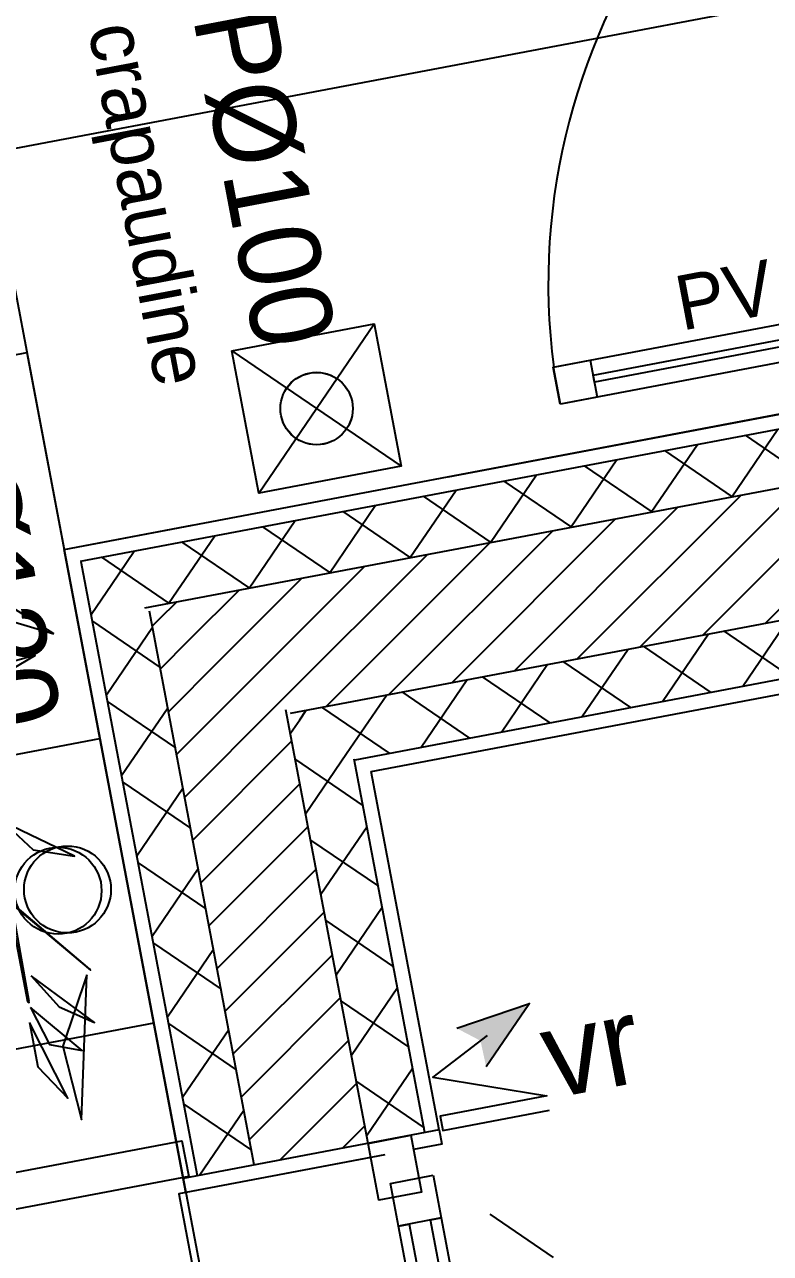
# Model space of a CAD drawing. Header units: centimetres. Extents: x 197412 to 267601, y -375791 to -305433.
# Drawn here: x 210400 to 211430, y -344115 to -342418 of the extents above; entities that cross this region are included whole.
import ezdxf

# ---------------------------------------------------------------- set-up
doc = ezdxf.new("R2010")
doc.units = ezdxf.units.CM
doc.linetypes.add('Style de ligne -1', pattern=[0.41664, 0.20828, -0.20836])
doc.layers.add('3-BAT C-Niveau 0', color=250, linetype='Continuous')
doc.layers.add('prlm-EAU-EPEXT', color=145, linetype='Continuous')
doc.layers.add('prlm-ELEC-CFO', color=1, linetype='Continuous', lineweight=25)
doc.styles.add('Futura Book', font='')
doc.styles.add('Futura Std Book', font='')
doc.styles.add('prlm-elec-cfo', font='comic.ttf', dxfattribs={"height": 12})
doc.styles.get('Futura Book').set_extended_font_data('Futura Book')
doc.styles.get('Futura Std Book').set_extended_font_data('Futura Std Book')
pattern_1 = [(45, (82627.55, 127994.637), (-31.2347524, 39.0434405), [])]

# ---------------------------------------------------------------- blocks, each defined once
blk = doc.blocks.new('Groupe-241-1')
at = {"linetype": 'Continuous', "flags": 128}
blk.add_lwpolyline([(12796.42, -47176.18), (12794.06, -47162.7), (12804.89, -47171.82), (12804.83, -47171.68), (12793.85, -47162.39), (12789.5, -47139.13), (12789.05, -47139), (12796.2, -47176.17), (12796.44, -47176.29), (12796.43, -47176.22)], dxfattribs=at)
at = {"linetype": 'Continuous'}
for points in [[(12799.83, -47125.36, -206.43), (12791.43, -47120.08, -204.4), (12781.18, -47119.82, -204.36), (12781.18, -47119.82, -204.36), (12799.83, -47125.36, -206.43)], [(12799.83, -47125.36, -206.43), (12791.43, -47120.08, -204.4), (12781.18, -47119.82, -204.36), (12781.18, -47119.82, -204.36), (12799.83, -47125.36, -206.43)], [(12797.32, -47128.34, -199.98), (12791.29, -47130.01, -200.36), (12786.98, -47134.39, -199.46), (12786.98, -47134.39, -199.46), (12797.32, -47128.34, -199.98)], [(12792.86, -47151.34, -207.06), (12796.98, -47155.22, -208.24), (12802.69, -47156.08, -209.24), (12802.69, -47156.08, -209.24), (12792.86, -47151.34, -207.06)], [(12796.72, -47172.6, -186.97), (12800.57, -47176.9, -187.38), (12805.46, -47179.07, -185.5), (12805.46, -47179.07, -185.5), (12796.72, -47172.6, -186.97)], [(12804.39, -47172.47, -186.41), (12801.09, -47182.34, -187.61), (12803.65, -47192.44, -186.97), (12803.65, -47192.44, -186.97), (12804.39, -47172.47, -186.41)], [(12796.6, -47177.01, -174.58), (12799.25, -47182.09, -172.2), (12803.75, -47182.91, -168.43), (12803.75, -47182.91, -168.43), (12796.6, -47177.01, -174.58)], [(12796.48, -47179.08, -174.84), (12797.62, -47185.2, -175.45), (12801.8, -47189.52, -176.76), (12801.8, -47189.52, -176.76), (12796.48, -47179.08, -174.84)]]:
    blk.add_polyline3d(points, dxfattribs=at)
blk = doc.blocks.new('Groupe-242-1')
blk.add_blockref('Groupe-241-1', (0, 0))
blk = doc.blocks.new('FENETRE TYPE 1')
at = {"linetype": 'Style de ligne -1', "ltscale": 50.8}
blk.add_line((48.17, 60.17), (4, 16), dxfattribs=at)
at = {"linetype": 'Continuous'}
blk.add_line((0, 16), (0, 14), dxfattribs=at)
at = {"linetype": 'Continuous', "lineweight": 25, "flags": 128}
for points in [[(-2, 18), (0, 18), (0, 14)], [(0, 8), (0, -18), (-2, -18)]]:
    blk.add_lwpolyline(points, dxfattribs=at)
at = {"linetype": 'Continuous', "flags": 128}
for points in [[(4, 16), (10, 16), (10, 10), (4, 10)], [(10, 16), (60.46, 16), (60.46, 14.5), (10, 14.5)], [(-2, 14), (6, 14), (6, 8), (-2, 8)], [(10, 11.5), (60.46, 11.5), (60.46, 10), (10, 10)]]:
    blk.add_lwpolyline(points, close=True, dxfattribs=at)
blk.add_lwpolyline([(0, 10), (0, -19), (190, -19), (190, 10)], dxfattribs=at)
blk = doc.blocks.new('Groupe-364-1')
at = {"linetype": 'Continuous'}
blk.add_circle((12836.16, -47094.27), 5, dxfattribs=at)
at = {"insert": (12828.3, -47028.22), "char_height": 11.3275, "attachment_point": 1, "rotation": 280.7236, "line_spacing_factor": 0.962448, "style": 'Futura Std Book'}
blk.add_mtext('EPØ100\\P{\\H0.6775x;+ crapaudine\\P}\\P', dxfattribs=at)
blk = doc.blocks.new('Groupe-371-1')
at = {"linetype": 'Continuous', "flags": 128}
blk.add_lwpolyline([(12806.22, -47139.84), (12813.66, -47179.14), (12774.36, -47186.58), (12766.92, -47147.28)], close=True, dxfattribs=at)
at = {"linetype": 'Continuous'}
blk.add_circle((12801.73, -47160.69), 6, dxfattribs=at)
at = {"insert": (12801.05, -47137.17), "char_height": 11.327, "attachment_point": 3, "rotation": 280.7236, "line_spacing_factor": 0.962448, "style": 'Futura Std Book'}
blk.add_mtext('EPØ120\\P+Regard', dxfattribs=at)
blk = doc.blocks.new('Groupe-422-1')
at = {"linetype": 'Continuous', "flags": 128}
for points in [[(12869.81, -47093.64), (12868.85, -47088.57), (12956.22, -47072.03), (12957.18, -47077.1)], [(12874.57, -47090.62), (12874.38, -47089.64), (12952.59, -47074.83), (12952.78, -47075.81)], [(12869.85, -47093.64), (12868.88, -47088.56), (12873.96, -47087.6), (12874.92, -47092.68)]]:
    blk.add_lwpolyline(points, close=True, dxfattribs=at)
at = {"linetype": 'Continuous'}
blk.add_arc((12957.18, -47077.1), 89, 100.7236, 187.3978, dxfattribs=at)
at = {"insert": (12885.21, -47076.11), "char_height": 7.552, "attachment_point": 1, "rotation": 10.724, "line_spacing_factor": 0.962448, "style": 'Futura Book'}
blk.add_mtext('PV 93*204\\P', dxfattribs=at)
blk = doc.blocks.new('Groupe-423-1')
blk.add_blockref('Groupe-422-1', (0, 0))
blk = doc.blocks.new('Groupe-431-1')
at = {"linetype": 'Continuous', "flags": 128}
for points in [[(12869.81, -47093.64), (12868.85, -47088.57), (12956.22, -47072.03), (12957.18, -47077.1)], [(12874.57, -47090.62), (12874.38, -47089.64), (12952.59, -47074.83), (12952.78, -47075.81)], [(12869.85, -47093.64), (12868.88, -47088.56), (12873.96, -47087.6), (12874.92, -47092.68)]]:
    blk.add_lwpolyline(points, close=True, dxfattribs=at)
at = {"linetype": 'Continuous'}
blk.add_arc((12957.18, -47077.1), 89, 100.7236, 187.3978, dxfattribs=at)
at = {"insert": (12885.21, -47076.11), "char_height": 7.552, "attachment_point": 1, "rotation": 10.724, "line_spacing_factor": 0.962448, "style": 'Futura Book'}
blk.add_mtext('PV 93*204\\P', dxfattribs=at)
blk = doc.blocks.new('xi.VR')
at = {"layer": 'prlm-ELEC-CFO', "lineweight": 5}
blk.add_hatch(color=0, dxfattribs=at).paths.add_polyline_path([(-3, 6), (-0.1, 3.7), (0, 0), (7.5, 7.5)])
at = {"layer": 'prlm-ELEC-CFO', "color": 0}
for points in [[(-3, 6), (7.5, 7.5), (0, 0)], [(0.95, 4.23), (-7.5, 0), (7.5, -5.5), (-7.5, -5.5), (-7.5, -7.5), (7.5, -7.5)]]:
    blk.add_lwpolyline(points, dxfattribs=at)
blk = doc.blocks.new('xi.avext')
at = {"layer": 'prlm-EAU-EPEXT'}
blk.add_lwpolyline([(-10, 10), (10, 10), (10, -10), (-10, -10)], close=True, dxfattribs=at)
for points in [[(-10, 10), (10, -10)], [(-10, -10), (10, 10)]]:
    blk.add_lwpolyline(points, dxfattribs=at)
blk.add_circle((0, 0), 5, dxfattribs=at)
blk = doc.blocks.new('xi.epext')
at = {"layer": 'prlm-EAU-EPEXT', "color": 0, "linetype": 'ByBlock', "lineweight": -2}
blk.add_circle((0, 0), 5, dxfattribs=at)

msp = doc.modelspace()

# ---------------------------------------------------------------- hatches: boundary and pattern name
at = {"layer": '3-BAT C-Niveau 0'}
h = msp.add_hatch(dxfattribs=at)
h.set_pattern_fill('02_ISOLANT', color=256, scale=10, angle=10.7236, style=0, pattern_type=2)
h.set_pattern_definition([(55.723595, (82441.66, 127994.64), (-66.106423, 45.054865), []), (145.723595, (82441.66, 127994.64), (45.054865, 66.106423), [])])
h.paths.add_polyline_path([(210476.8, -343159), (210566.1, -343223.5), (214275.4, -342521), (214260.6, -342442.4)])
h = msp.add_hatch(dxfattribs=at)
h.set_pattern_fill('MURS MACONNERIE-2', color=256, scale=10, style=0, pattern_type=2)
h.set_pattern_definition(pattern_1)
h.paths.add_polyline_path([(210566.1, -343223.5), (210767.2, -343368.6), (214308.9, -342697.9), (214275.4, -342521)])
h = msp.add_hatch(dxfattribs=at)
h.set_pattern_fill('02_ISOLANT', color=256, scale=10, angle=10.7236, style=0, pattern_type=2)
h.set_pattern_definition([(55.723595, (82441.66, 127994.64), (-66.106423, 45.054865), []), (145.723595, (82441.66, 127994.64), (45.054865, 66.106423), [])])
h.paths.add_polyline_path([(210767.2, -343368.6), (210856.5, -343433.1), (214323.8, -342776.5), (214308.9, -342697.9)])
h = msp.add_hatch(dxfattribs=at)
h.set_pattern_fill('02_ISOLANT', color=256, scale=10, angle=100.7236, style=0, pattern_type=2)
h.set_pattern_definition([(145.723595, (82441.66, 127994.64), (-45.054865, -66.106423), []), (235.723595, (82441.66, 127994.64), (-66.106423, 45.054865), [])])
h.paths.add_polyline_path([(210638.6, -344007.6), (210717.2, -343992.7), (210572.3, -343227.9), (210478, -343159.9)])
h = msp.add_hatch(dxfattribs=at)
h.set_pattern_fill('MURS MACONNERIE-2', color=256, scale=10, style=0, pattern_type=2)
h.set_pattern_definition(pattern_1)
h.paths.add_polyline_path([(210717.2, -343992.7), (210874.4, -343963), (210760.9, -343364.1), (210572.3, -343227.9)])
h = msp.add_hatch(dxfattribs=at)
h.set_pattern_fill('02_ISOLANT', color=256, scale=10, angle=100.7236, style=0, pattern_type=2)
h.set_pattern_definition([(145.723595, (82441.66, 127994.64), (-45.054865, -66.106423), []), (235.723595, (82441.66, 127994.64), (-66.106423, 45.054865), [])])
h.paths.add_polyline_path([(210874.4, -343963), (210953, -343948.1), (210855.3, -343432.2), (210760.9, -343364.1)])

# ---------------------------------------------------------------- linework, layer by layer
at = {"linetype": 'Continuous'}
msp.add_line((211922.9, -342298), (210350.8, -342595.7), dxfattribs=at)
at = {"layer": '3-BAT C-Niveau 0'}
for p, q in [((209896, -340193.9), (210454.4, -343142.8)), ((210454.4, -343142.8), (214256.8, -342422.7)), ((210985, -343042.4), (214256.8, -342422.7)), ((210476.8, -343159), (214260.6, -342442.4)), ((210566.1, -343223.5), (214275.4, -342521)), ((210566.1, -343223.5), (214275.4, -342521)), ((210767.2, -343368.6), (214308.9, -342697.9)), ((210856.5, -343433.1), (214323.8, -342776.5)), ((210878.8, -343449.2), (214327.5, -342796.1)), ((210878.8, -343449.2), (214327.5, -342796.1)), ((210454.4, -343142.8), (210631.3, -343109.3)), ((210618.9, -344011.4), (210454.4, -343142.8)), ((210618.9, -344011.4), (210454.4, -343142.8)), ((210638.6, -344007.6), (210478, -343159.9)), ((210717.2, -343992.7), (210572.3, -343227.9)), ((210717.2, -343992.7), (210572.3, -343227.9)), ((210874.4, -343963), (210760.9, -343364.1)), ((210953, -343948.1), (210855.3, -343432.2)), ((210972.6, -343944.4), (210878.8, -343449.2)), ((210972.6, -343944.4), (210878.8, -343449.2)), ((210972.6, -343944.4), (210618.9, -344011.4))]:
    msp.add_line(p, q, dxfattribs=at)
at = {"layer": '3-BAT C-Niveau 0', "flags": 128}
for points in [[(222362.8, -365997), (214553.7, -367475.9), (209911.6, -342963.8), (210402.9, -342870.8), (214951.9, -366891.6), (222269.8, -365505.7)], [(207680.8, -344515.6), (210617.2, -343959.5), (210626.5, -344008.7), (207690.1, -344564.8)]]:
    msp.add_lwpolyline(points, close=True, dxfattribs=at)

# ---------------------------------------------------------------- block references
at = {"layer": '3-BAT C-Niveau 0', "xscale": 10, "yscale": 10, "zscale": 10}
for name in ['Groupe-423-1', 'Groupe-431-1', 'Groupe-364-1', 'Groupe-371-1', 'Groupe-242-1']:
    msp.add_blockref(name, (82441.7, 127994.6), dxfattribs=at)
at = {"layer": '3-BAT C-Niveau 0', "xscale": 9.999999999999998, "yscale": 9.999999999999998, "zscale": 9.999999999999998, "rotation": 280.7235947438778}
msp.add_blockref('FENETRE TYPE 1', (210799.5, -343997.5), dxfattribs=at)
at = {"layer": 'prlm-EAU-EPEXT', "rotation": 10.72360141139323}
for name, p, xscale, yscale, zscale in [('xi.avext', (210803.2, -342948), 10, 10, 10), ('xi.epext', (210446.1, -343614), 11.99999999999999, 11.99999999999999, 11.99999999999999)]:
    msp.add_blockref(name, p, dxfattribs=dict(at, xscale=xscale, yscale=yscale, zscale=zscale))

# ---------------------------------------------------------------- next in the draw order: texts
at = {"layer": 'prlm-ELEC-CFO', "insert": (211182.2, -343830), "char_height": 120, "attachment_point": 5, "rotation": 10.7236, "line_spacing_factor": 0.8, "style": 'prlm-elec-cfo', "bg_fill": 3, "box_fill_scale": 1.1, "bg_fill_color": 256, "bg_fill_transparency": 0}
msp.add_mtext('vr', dxfattribs=at)

# ---------------------------------------------------------------- next in the draw order: block references
at = {"layer": 'prlm-ELEC-CFO', "xscale": 10, "yscale": 10, "zscale": 10, "rotation": 10.72360141139323}
msp.add_blockref('xi.VR', (211037.6, -343857.4), dxfattribs=at)

doc.saveas('drawing.dxf')
